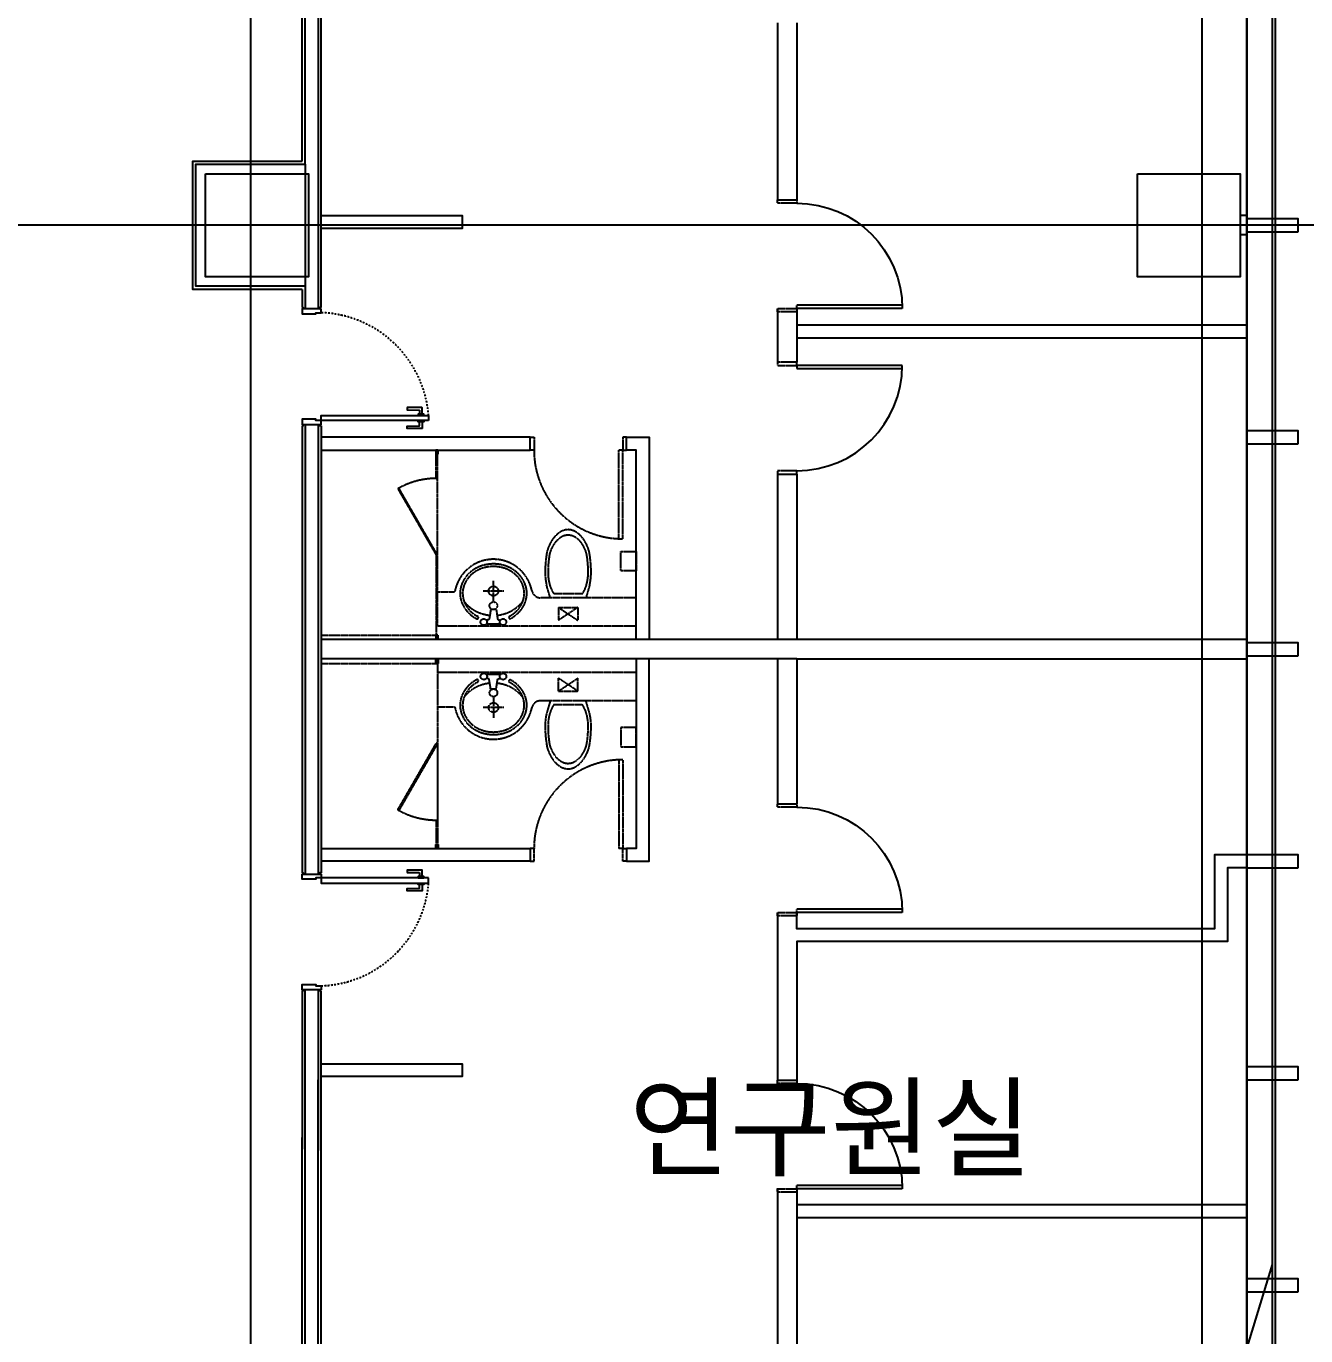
# Model space of a CAD drawing. Header units: metres. Extents: x 630750 to 860239, y 578133 to 726633.
# Drawn here: x 687059 to 697014, y 640767 to 650960 of the extents above; entities that cross this region are included whole.
import ezdxf
from ezdxf.enums import TextEntityAlignment as Align

# ---------------------------------------------------------------- set-up
doc = ezdxf.new("R2010")
doc.units = ezdxf.units.M
for name, pattern in [('11$0$HID1', [0.375, 0.25, -0.125]), ('DASHDOT', [25.4, 12.7, -6.35, 0, -6.35]), ('HID1', [0.375, 0.25, -0.125]), ('HIDDEN', [2, 1, -1]), ('업무시설_xr-base$0$CONTINOUS', [0])]:
    doc.linetypes.add(name, pattern=pattern)
for name, color, linetype in [('11$0$A-DOR', 4, 'Continuous'), ('11$0$A-WALL-CONC', 2, 'Continuous'), ('A-CON', 2, 'Continuous'), ('A-HAT-253', 253, 'Continuous'), ('A-MULL', 7, 'Continuous'), ('A-TXT', 3, 'Continuous'), ('A-WAL-DW', 7, 'Continuous'), ('A-WALL-CONC', 2, 'Continuous'), ('A-WIN-GLASS', 4, 'Continuous'), ('INT', 117, 'Continuous'), ('KUK-DOOR', 4, 'Continuous'), ('KUK-DOOR-FRAME', 4, 'Continuous'), ('KUK-WALL-DRYWALL', 4, 'Continuous'), ('KUK-WALL-FIN 1', 30, 'Continuous')]:
    doc.layers.add(name, color=color, linetype=linetype)
doc.layers.add('A-CEN-1', color=1, linetype='Continuous', plot=False)
doc.styles.add('TEXT(돋음)', font='')
doc.styles.get('TEXT(돋음)').set_extended_font_data('Dotum')

# ---------------------------------------------------------------- blocks, each defined once
blk = doc.blocks.new('MULLION_100X300')
blk.add_lwpolyline([(-100, -50), (-100, 50), (300, 50), (300, -50)], close=True)
blk = doc.blocks.new('11$0$dd')
at = {"layer": '11$0$A-DOR', "linetype": '11$0$HID1', "ltscale": 3}
for p, q in [((1530235, -198003), (1530085, -198003)), ((1530085, -198029), (1530125, -198029)), ((1530125, -198029), (1530196, -198029)), ((1530196, -198029), (1530235, -198029)), ((1530235, -198029), (1530235, -198003)), ((1530235, -198029), (1530235, -198055)), ((1530235, -198029), (1530235, -198055)), ((1530235, -198849), (1530085, -198849)), ((1530085, -198875), (1530144, -198875)), ((1530144, -198875), (1530196, -198875))]:
    blk.add_line(p, q, dxfattribs=at)
at = {"layer": '11$0$A-DOR', "ltscale": 3}
for p, q in [((1531055, -198029), (1530235, -198029)), ((1531055, -198029), (1530235, -198029)), ((1531055, -198055), (1530235, -198055)), ((1531055, -198055), (1530235, -198055))]:
    blk.add_line(p, q, dxfattribs=at)
at = {"layer": '11$0$A-DOR', "linetype": '11$0$HID1', "ltscale": 3}
for points in [[(1530235, -198003), (1530085, -198003), (1530085, -198029), (1530125, -198029), (1530125, -198029), (1530196, -198029), (1530196, -198029), (1530235, -198029)], [(1530235, -198849), (1530085, -198849), (1530085, -198875), (1530144, -198875), (1530144, -198875), (1530196, -198875), (1530196, -198875), (1530235, -198875)]]:
    blk.add_lwpolyline(points, close=True, dxfattribs=at)
at = {"layer": '11$0$A-DOR', "linetype": 'ByBlock', "ltscale": 3}
blk.add_arc((1530235, -198029), 820, 270, 360, dxfattribs=at)

msp = doc.modelspace()

# ---------------------------------------------------------------- linework, layer by layer
at = {"layer": 'A-CEN-1', "linetype": 'Continuous'}
for p, q in [((688804.4, 706258.8, 0), (688804.4, 632129.2, 0)), ((696204.4, 706258.8, 0), (696204.4, 636401.2, 0)), ((801753.1, 649410.2, 0), (657202.6, 649410.2, 0)), ((688297.7, 613453.4, 0), (696754.1, 641322, 0))]:
    msp.add_line(p, q, dxfattribs=at)
at = {"layer": 'A-CON', "elevation": 0}
for points in [[(688454.4, 649810.2), (689254.4, 649810.2), (689254.4, 649010.2), (688454.4, 649010.2)], [(695704.4, 649810.2), (696504.4, 649810.2), (696504.4, 649010.2), (695704.4, 649010.2)]]:
    msp.add_lwpolyline(points, close=True, dxfattribs=at)
at = {"layer": 'A-HAT-253'}
msp.add_line((696554.4, 659958.7, 0), (696554.4, 639717.5, 0), dxfattribs=at)
at = {"layer": 'A-WAL-DW'}
for p, q in [((692904.4, 650985.4), (692904.4, 649607.8)), ((693054.4, 650985.4), (693054.4, 649607.8)), ((692904.4, 648761.6), (692904.4, 648346.1)), ((693054.4, 648765.4), (693054.4, 648346.1)), ((693054.5, 648635.4), (696554.4, 648635.4)), ((693054.5, 648535.4), (696554.4, 648535.4)), ((692904.4, 648372.3), (692904.4, 648346.1)), ((690979.4, 647760), (689354.4, 647760)), ((691729.4, 647660), (691729.4, 647760)), ((691729.4, 647760), (691904.4, 647760)), ((691904.4, 647760), (691904.4, 646185)), ((689354.4, 647660), (690979.4, 647660)), ((691804.4, 647660), (691729.4, 647660)), ((691804.4, 646185), (691804.4, 647660)), ((692904.4, 647473.8), (692904.5, 646185.4)), ((693054.4, 647473.8), (693054.4, 646185.4)), ((693054.5, 646185.4), (689354.4, 646185.4)), ((696554.4, 646185.4), (693054.5, 646185.4)), ((693054.4, 646035.4), (689354.4, 646035.4)), ((691804.4, 646035.7), (691804.4, 644560.7)), ((691904.4, 644460.7), (691904.4, 646035.7)), ((692904.4, 646035.4), (692904.4, 644907.7)), ((693054.4, 646035.4), (693054.4, 644907.7)), ((689354.4, 644560.7), (690979.4, 644560.7)), ((691804.4, 644560.7), (691729.4, 644560.7)), ((691729.4, 644560.7), (691729.4, 644460.7)), ((690979.4, 644460.7), (689354.4, 644460.7)), ((691729.4, 644460.7), (691904.4, 644460.7)), ((692904.4, 644061.5), (692904.4, 642757.5)), ((692904.4, 641915.2), (692904.4, 640557.3)), ((693054.4, 641915.2), (693054.4, 640557.3)), ((696554.4, 641785), (693054.5, 641785)), ((696554.4, 641685), (693054.5, 641685))]:
    msp.add_line(p, q, dxfattribs=at)
at = {"layer": 'A-WAL-DW', "linetype": 'HIDDEN'}
for p, q in [((690979.4, 647660), (690979.4, 647760)), ((690979.4, 644560.7), (690979.4, 644460.7))]:
    msp.add_line(p, q, dxfattribs=at)
at = {"layer": 'A-WAL-DW'}
for points in [[(689354.4, 649485.8), (690449.4, 649485.8), (690449.4, 649385.8), (689354.4, 649385.8)], [(689354.4, 647660), (690979.4, 647660), (690979.4, 647760), (689354.4, 647760)], [(689354.4, 647660), (690979.5, 647660), (690979.5, 647760), (689354.4, 647760)], [(691804.4, 646185), (691804.4, 647660), (691729.4, 647660), (691729.4, 647760), (691904.4, 647760), (691904.4, 646185)], [(691804.5, 646185), (691804.5, 647660), (691729.5, 647660), (691729.5, 647760), (691904.5, 647760), (691904.5, 646185)], [(691804.4, 646035.7), (691804.4, 644560.7), (691729.4, 644560.7), (691729.4, 644460.7), (691904.4, 644460.7), (691904.4, 646035.7)], [(691804.5, 646035.7), (691804.5, 644560.7), (691729.5, 644560.7), (691729.5, 644460.7), (691904.5, 644460.7), (691904.5, 646035.7)], [(693054.4, 646035.4), (696554.4, 646035.4)], [(689354.4, 644560.7), (690979.4, 644560.7), (690979.4, 644460.7), (689354.4, 644460.7)], [(689354.4, 644560.7), (690979.5, 644560.7), (690979.5, 644460.7), (689354.4, 644460.7)], [(696554.4, 644510.4), (696304.4, 644510.4), (696304.4, 643935.2), (693054.4, 643935.2), (693054.4, 644065.3)], [(696554.4, 644410.4), (696404.4, 644410.4), (696404.4, 643835.2), (693054.4, 643835.2), (693054.4, 642757.5)], [(689354.4, 642884.9), (690449.4, 642884.9), (690449.4, 642784.9), (689354.4, 642784.9)]]:
    msp.add_lwpolyline(points, dxfattribs=at)
at = {"layer": 'A-WAL-DW', "elevation": 0}
for points in [[(696554.4, 649485.2), (696504.4, 649485.2)], [(696554.4, 649335.2), (696504.4, 649335.2)]]:
    msp.add_lwpolyline(points, dxfattribs=at)
at = {"layer": 'A-WALL-CONC', "extrusion": (0, 0, -1)}
msp.add_ellipse((708004.4, 656060.2, 0), major_axis=(0, -16100), ratio=0.6881803, start_param=7.0262988, end_param=8.1240945, dxfattribs=at)
at = {"layer": 'A-WIN-GLASS'}
for p, q in [((696754.4, 639943.2, 0), (696754.4, 660061.1, 0)), ((696778.4, 639935.8, 0), (696778.4, 660078.9, 0))]:
    msp.add_line(p, q, dxfattribs=at)
at = {"layer": 'A-WIN-GLASS', "color": 9}
msp.add_line((696554.4, 639769.8, 0), (696554.4, 659958.7, 0), dxfattribs=at)
at = {"layer": 'INT', "linetype": 'HID1', "ltscale": 3}
for p, q in [((690979.5, 647660), (690979.5, 647760)), ((690979.5, 647760), (691009.5, 647760)), ((691009.5, 647760), (691009.5, 647760)), ((691009.5, 647760), (691009.5, 647705)), ((691009.5, 647705), (691009.5, 647660)), ((691729.5, 647760), (691699.5, 647760)), ((691699.5, 647760), (691699.5, 647705)), ((691699.5, 647705), (691699.5, 647660)), ((691729.5, 647660), (691729.5, 647760)), ((690264.5, 647660), (690244.5, 647660)), ((690244.5, 647660), (690244.5, 647630)), ((690244.5, 647630), (690249.5, 647630)), ((690249.5, 647440), (690249.5, 647655)), ((690249.5, 647655), (690259.5, 647655)), ((690259.5, 647655), (690259.5, 647630)), ((690259.5, 647440), (690259.5, 647635)), ((690259.5, 647630), (690264.5, 647630)), ((690264.5, 647630), (690264.5, 647660)), ((691009.5, 647660), (690979.5, 647660)), ((691669.5, 646970.7), (691669.5, 647660)), ((691699.5, 647660), (691669.5, 647660)), ((691669.5, 646970.7), (691669.5, 647660)), ((691699.5, 647660), (691669.5, 647660)), ((691699.5, 646970), (691699.5, 647660)), ((691699.5, 647660), (691729.5, 647660)), ((691699.5, 646970), (691699.5, 647660)), ((690249.5, 647440), (690259.5, 647440)), ((690259.5, 646840.6), (690259.5, 647440)), ((690259.5, 646840.6), (690259.5, 647440)), ((690259.5, 646840.6), (690259.5, 647440)), ((689958.4, 647364.7), (689949.7, 647359.7)), ((689949.7, 647359.7), (690249.5, 646840.6)), ((690258.1, 646845.6), (689958.4, 647364.7)), ((691684.5, 646720), (691684.5, 646870)), ((691684.5, 646870), (691804.5, 646870)), ((691804.5, 646870), (691804.5, 646720)), ((690249.5, 646840.6), (690258.1, 646845.6)), ((690259.5, 646840.6), (690249.5, 646840.6)), ((690249.5, 646840.6), (690249.5, 646190)), ((690259.5, 646290), (690259.5, 646840.6)), ((691804.5, 646720), (691684.5, 646720)), ((690249.5, 646558), (690393.3, 646558)), ((690249.5, 646558), (690393.3, 646558)), ((690249.5, 646558), (690393.3, 646558)), ((690773.9, 646563.7), (690613.9, 646563.7)), ((690773.9, 646563.7), (690613.9, 646563.7)), ((690773.9, 646563.7), (690613.9, 646563.7)), ((690693.9, 646483.7), (690693.9, 646643.7)), ((690693.9, 646483.7), (690693.9, 646643.7)), ((690693.9, 646483.7), (690693.9, 646643.7)), ((691136.3, 646510.6), (691107.6, 646608)), ((691136.3, 646510.6), (691107.6, 646608)), ((691136.3, 646510.6), (691107.6, 646608)), ((691441.9, 646608), (691413.2, 646510.6)), ((691804.5, 646510.6), (691061.2, 646510.6)), ((691386.5, 646542.3), (691163, 646542.3)), ((690672.5, 646419.8), (690660.5, 646341)), ((690672.5, 646419.8), (690660.5, 646341)), ((690672.5, 646419.8), (690660.5, 646341)), ((690715.1, 646419.8), (690672.5, 646419.8)), ((690715.1, 646419.8), (690672.5, 646419.8)), ((690715.1, 646419.8), (690672.5, 646419.8)), ((690715.1, 646419.8), (690727.1, 646341)), ((690715.1, 646419.8), (690727.1, 646341)), ((690715.1, 646419.8), (690727.1, 646341)), ((691349.7, 646435.6), (691199.7, 646335.6)), ((691199.7, 646435.6), (691349.7, 646335.6)), ((691199.7, 646435.6), (691349.7, 646435.6)), ((691199.7, 646435.6), (691199.7, 646335.6)), ((691349.7, 646435.6), (691199.7, 646335.6)), ((691199.7, 646435.6), (691349.7, 646335.6)), ((691199.7, 646435.6), (691349.7, 646435.6)), ((691199.7, 646435.6), (691199.7, 646335.6)), ((691349.7, 646435.6), (691199.7, 646335.6)), ((691199.7, 646435.6), (691349.7, 646335.6)), ((691199.7, 646435.6), (691349.7, 646435.6)), ((691199.7, 646435.6), (691199.7, 646335.6)), ((691349.7, 646435.6), (691349.7, 646335.6)), ((691349.7, 646435.6), (691349.7, 646335.6)), ((691349.7, 646435.6), (691349.7, 646335.6)), ((691804.5, 646290), (690249.5, 646290)), ((691804.5, 646290), (690249.5, 646290)), ((691804.5, 646290), (690249.5, 646290)), ((690749.1, 646306.7), (690638.5, 646306.7)), ((690749.1, 646306.7), (690638.5, 646306.7)), ((690749.1, 646306.7), (690638.5, 646306.7)), ((690660.5, 646341), (690639.2, 646336.6)), ((690660.5, 646341), (690639.2, 646336.6)), ((690660.5, 646341), (690639.2, 646336.6)), ((690727.1, 646341), (690748.4, 646336.6)), ((690727.1, 646341), (690748.4, 646336.6)), ((690727.1, 646341), (690748.4, 646336.6)), ((689354.5, 646220), (690259.5, 646220)), ((689354.5, 646220), (690259.5, 646220)), ((689354.5, 646220), (690259.5, 646220)), ((690249.5, 646220), (690244.5, 646220)), ((690244.5, 646220), (690244.5, 646190)), ((690249.5, 646195), (690249.5, 646220)), ((690264.5, 646220), (690259.5, 646220)), ((690259.5, 646220), (690259.5, 646190)), ((690264.5, 646190), (690264.5, 646220)), ((689354.5, 646000.6), (690259.5, 646000.6)), ((689354.5, 646000.6), (690259.5, 646000.6)), ((689354.5, 646000.6), (690259.5, 646000.6)), ((690244.5, 646000.6), (690244.5, 646030.6)), ((690249.5, 646000.6), (690244.5, 646000.6)), ((690249.5, 646025.6), (690249.5, 646000.6)), ((690259.5, 646000.6), (690259.5, 646030.6)), ((690264.5, 646000.6), (690259.5, 646000.6)), ((690259.5, 646000.6), (690259.5, 644780.6)), ((690264.5, 646030.6), (690264.5, 646000.6)), ((691804.5, 645930.6), (690259.5, 645930.6)), ((691804.5, 645930.6), (690259.5, 645930.6)), ((691804.5, 645930.6), (690259.5, 645930.6)), ((690749.1, 645913.9), (690638.5, 645913.9)), ((690749.1, 645913.9), (690638.5, 645913.9)), ((690749.1, 645913.9), (690638.5, 645913.9)), ((690660.5, 645879.6), (690639.2, 645884.1)), ((690660.5, 645879.6), (690639.2, 645884.1)), ((690660.5, 645879.6), (690639.2, 645884.1)), ((690672.5, 645800.8), (690660.5, 645879.6)), ((690672.5, 645800.8), (690660.5, 645879.6)), ((690672.5, 645800.8), (690660.5, 645879.6)), ((690715.1, 645800.8), (690727.1, 645879.6)), ((690715.1, 645800.8), (690727.1, 645879.6)), ((690715.1, 645800.8), (690727.1, 645879.6)), ((690727.1, 645879.6), (690748.4, 645884.1)), ((690727.1, 645879.6), (690748.4, 645884.1)), ((690727.1, 645879.6), (690748.4, 645884.1)), ((691349.7, 645785), (691199.7, 645885)), ((691199.7, 645785), (691349.7, 645885)), ((691199.7, 645785), (691199.7, 645885)), ((691349.7, 645785), (691199.7, 645885)), ((691199.7, 645785), (691349.7, 645885)), ((691199.7, 645785), (691199.7, 645885)), ((691349.7, 645785), (691199.7, 645885)), ((691199.7, 645785), (691349.7, 645885)), ((691199.7, 645785), (691199.7, 645885)), ((691349.7, 645785), (691349.7, 645885)), ((691349.7, 645785), (691349.7, 645885)), ((691349.7, 645785), (691349.7, 645885)), ((690715.1, 645800.8), (690672.5, 645800.8)), ((690715.1, 645800.8), (690672.5, 645800.8)), ((690715.1, 645800.8), (690672.5, 645800.8)), ((690693.9, 645737), (690693.9, 645577)), ((690693.9, 645737), (690693.9, 645577)), ((690693.9, 645737), (690693.9, 645577)), ((691199.7, 645785), (691349.7, 645785)), ((691199.7, 645785), (691349.7, 645785)), ((691199.7, 645785), (691349.7, 645785)), ((690259.5, 645662.6), (690393.3, 645662.6)), ((690259.5, 645662.6), (690393.3, 645662.6)), ((690259.5, 645662.6), (690393.3, 645662.6)), ((690773.9, 645657), (690613.9, 645657)), ((690773.9, 645657), (690613.9, 645657)), ((690773.9, 645657), (690613.9, 645657)), ((691804.5, 645710), (691061.2, 645710)), ((691136.3, 645710), (691107.6, 645612.7)), ((691136.3, 645710), (691107.6, 645612.7)), ((691136.3, 645710), (691107.6, 645612.7)), ((691386.5, 645678.3), (691163, 645678.3)), ((691441.9, 645612.7), (691413.2, 645710)), ((691804.5, 645500.6), (691684.5, 645500.6)), ((691684.5, 645500.6), (691684.5, 645350.6)), ((691804.5, 645350.6), (691804.5, 645500.6)), ((689949.7, 644860.9), (690249.5, 645380.1)), ((690258.1, 645375.1), (689958.4, 644855.9)), ((690249.5, 645380.1), (690258.1, 645375.1)), ((690259.5, 645380.1), (690249.5, 645380.1)), ((690259.5, 645380.1), (690259.5, 644780.6)), ((690259.5, 645380.1), (690259.5, 644780.6)), ((691684.5, 645350.6), (691804.5, 645350.6)), ((691669.5, 645250), (691669.5, 644560.6)), ((691669.5, 645250), (691669.5, 644560.6)), ((691699.5, 645250.6), (691699.5, 644560.6)), ((691699.5, 645250.6), (691699.5, 644560.6)), ((689958.4, 644855.9), (689949.7, 644860.9)), ((690249.5, 644780.6), (690259.5, 644780.6)), ((690249.5, 644780.6), (690249.5, 644565.6)), ((690259.5, 644780.6), (690259.5, 644585.6)), ((690244.5, 644560.6), (690244.5, 644590.6)), ((690244.5, 644590.6), (690249.5, 644590.6)), ((690264.5, 644560.6), (690244.5, 644560.6)), ((690249.5, 644565.6), (690259.5, 644565.6)), ((690259.5, 644565.6), (690259.5, 644590.6)), ((690259.5, 644590.6), (690264.5, 644590.6)), ((690264.5, 644590.6), (690264.5, 644560.6)), ((690979.5, 644560.6), (690979.5, 644460.6)), ((691009.5, 644560.6), (690979.5, 644560.6)), ((691009.5, 644515.6), (691009.5, 644560.6)), ((691009.5, 644460.6), (691009.5, 644515.6)), ((691699.5, 644560.6), (691669.5, 644560.6)), ((691699.5, 644560.6), (691669.5, 644560.6)), ((691699.5, 644515.6), (691699.5, 644560.6)), ((691699.5, 644560.6), (691729.5, 644560.6)), ((691699.5, 644460.6), (691699.5, 644515.6)), ((691729.5, 644560.6), (691729.5, 644460.6)), ((690979.5, 644460.6), (691009.5, 644460.6)), ((691009.5, 644460.6), (691009.5, 644460.6)), ((691729.5, 644460.6), (691699.5, 644460.6))]:
    msp.add_line(p, q, dxfattribs=at)
for points in [[(690979.5, 647660), (690979.5, 647760), (691009.5, 647760), (691009.5, 647760), (691009.5, 647760), (691009.5, 647705), (691009.5, 647705), (691009.5, 647660)], [(690979.5, 647660), (690979.5, 647760), (691009.5, 647760), (691009.5, 647760), (691009.5, 647760), (691009.5, 647705), (691009.5, 647705), (691009.5, 647660)], [(691729.5, 647660), (691729.5, 647760), (691699.5, 647760), (691699.5, 647760), (691699.5, 647760), (691699.5, 647705), (691699.5, 647705), (691699.5, 647660)], [(691729.5, 647660), (691729.5, 647760), (691699.5, 647760), (691699.5, 647760), (691699.5, 647760), (691699.5, 647705), (691699.5, 647705), (691699.5, 647660)], [(690249.5, 646840.6), (690258.1, 646845.6), (689958.4, 647364.7), (689949.7, 647359.7)], [(690249.5, 646840.6), (690258.1, 646845.6), (689958.4, 647364.7), (689949.7, 647359.7)], [(691804.5, 646870), (691804.5, 646720), (691684.5, 646720), (691684.5, 646870)], [(691804.5, 646870), (691804.5, 646720), (691684.5, 646720), (691684.5, 646870)], [(691804.5, 645350.6), (691804.5, 645500.6), (691684.5, 645500.6), (691684.5, 645350.6)], [(691804.5, 645350.6), (691804.5, 645500.6), (691684.5, 645500.6), (691684.5, 645350.6)], [(690249.5, 645380.1), (690258.1, 645375.1), (689958.4, 644855.9), (689949.7, 644860.9)], [(690249.5, 645380.1), (690258.1, 645375.1), (689958.4, 644855.9), (689949.7, 644860.9)], [(690979.5, 644560.6), (690979.5, 644460.6), (691009.5, 644460.6), (691009.5, 644460.6), (691009.5, 644460.6), (691009.5, 644515.6), (691009.5, 644515.6), (691009.5, 644560.6)], [(690979.5, 644560.6), (690979.5, 644460.6), (691009.5, 644460.6), (691009.5, 644460.6), (691009.5, 644460.6), (691009.5, 644515.6), (691009.5, 644515.6), (691009.5, 644560.6)], [(691729.5, 644560.6), (691729.5, 644460.6), (691699.5, 644460.6), (691699.5, 644460.6), (691699.5, 644460.6), (691699.5, 644515.6), (691699.5, 644515.6), (691699.5, 644560.6)], [(691729.5, 644560.6), (691729.5, 644460.6), (691699.5, 644460.6), (691699.5, 644460.6), (691699.5, 644460.6), (691699.5, 644515.6), (691699.5, 644515.6), (691699.5, 644560.6)]]:
    msp.add_lwpolyline(points, close=True, dxfattribs=at)
for points in [[(690249.5, 647440), (690249.5, 647655), (690259.5, 647655), (690259.5, 647630), (690264.5, 647630), (690264.5, 647660), (690244.5, 647660), (690244.5, 647630), (690249.5, 647630)], [(690249.5, 647440), (690249.5, 647655), (690259.5, 647655), (690259.5, 647630), (690264.5, 647630), (690264.5, 647660), (690244.5, 647660), (690244.5, 647630), (690249.5, 647630)], [(690249.5, 647440), (690259.5, 647440), (690259.5, 647635)], [(690249.5, 647440), (690259.5, 647440), (690259.5, 647635)], [(690259.5, 646290), (690259.5, 646840.6), (690249.5, 646840.6), (690249.5, 646190)], [(690259.5, 646290), (690259.5, 646840.6), (690249.5, 646840.6), (690249.5, 646190)], [(691441.9, 646608), (691413.2, 646510.6)], [(691441.9, 646608), (691413.2, 646510.6)], [(691386.5, 646542.3), (691163, 646542.3)], [(691386.5, 646542.3), (691163, 646542.3)], [(690259.5, 646195), (690249.5, 646195), (690249.5, 646220), (690244.5, 646220), (690244.5, 646190), (690264.5, 646190), (690264.5, 646220), (690259.5, 646220), (690259.5, 646190)], [(690259.5, 646195), (690249.5, 646195), (690249.5, 646220), (690244.5, 646220), (690244.5, 646190), (690264.5, 646190), (690264.5, 646220), (690259.5, 646220), (690259.5, 646190)], [(690259.5, 646025.6), (690249.5, 646025.6), (690249.5, 646000.6), (690244.5, 646000.6), (690244.5, 646030.6), (690264.5, 646030.6), (690264.5, 646000.6), (690259.5, 646000.6), (690259.5, 646030.6)], [(690259.5, 646025.6), (690249.5, 646025.6), (690249.5, 646000.6), (690244.5, 646000.6), (690244.5, 646030.6), (690264.5, 646030.6), (690264.5, 646000.6), (690259.5, 646000.6), (690259.5, 646030.6)], [(691386.5, 645678.3), (691163, 645678.3)], [(691386.5, 645678.3), (691163, 645678.3)], [(691441.9, 645612.7), (691413.2, 645710)], [(691441.9, 645612.7), (691413.2, 645710)], [(690249.5, 644780.6), (690249.5, 644565.6), (690259.5, 644565.6), (690259.5, 644590.6), (690264.5, 644590.6), (690264.5, 644560.6), (690244.5, 644560.6), (690244.5, 644590.6), (690249.5, 644590.6)], [(690249.5, 644780.6), (690249.5, 644565.6), (690259.5, 644565.6), (690259.5, 644590.6), (690264.5, 644590.6), (690264.5, 644560.6), (690244.5, 644560.6), (690244.5, 644590.6), (690249.5, 644590.6)], [(690249.5, 644780.6), (690259.5, 644780.6), (690259.5, 644585.6)], [(690249.5, 644780.6), (690259.5, 644780.6), (690259.5, 644585.6)]]:
    msp.add_lwpolyline(points, dxfattribs=at)
for points in [[(690934.2, 646631.7, -0.2232218), (690934.2, 646459.4)], [(690934.2, 646631.7, -0.2232218), (690934.2, 646459.4)], [(691804.5, 646510.6), (691061.2, 646510.6, -0.356394), (690992.6, 646566.6)], [(691804.5, 646510.6), (691061.2, 646510.6, -0.356394), (690992.6, 646566.6)], [(690934.2, 645589, 0.2232218), (690934.2, 645761.2)], [(690934.2, 645589, 0.2232218), (690934.2, 645761.2)], [(691804.5, 645710), (691061.2, 645710, 0.356394), (690992.6, 645654)], [(691804.5, 645710), (691061.2, 645710, 0.356394), (690992.6, 645654)]]:
    msp.add_lwpolyline(points, format="xyb", dxfattribs=at)
for centre, radius in [((690693.9, 646563.7), 37.5), ((690693.9, 646563.7), 37.5), ((690693.9, 646563.7), 37.5), ((690693.9, 646449.2), 30.2), ((690693.9, 646449.2), 30.2), ((690693.9, 646449.2), 30.2), ((690618.8, 646322.2), 25), ((690618.8, 646322.2), 25), ((690618.8, 646322.2), 25), ((690768.8, 646322.2), 25), ((690768.8, 646322.2), 25), ((690768.8, 646322.2), 25), ((690618.8, 645898.5), 25), ((690618.8, 645898.5), 25), ((690618.8, 645898.5), 25), ((690768.8, 645898.5), 25), ((690768.8, 645898.5), 25), ((690768.8, 645898.5), 25), ((690693.9, 645771.4), 30.2), ((690693.9, 645771.4), 30.2), ((690693.9, 645771.4), 30.2), ((690693.9, 645657), 37.5), ((690693.9, 645657), 37.5), ((690693.9, 645657), 37.5)]:
    msp.add_circle(centre, radius, dxfattribs=at)
for centre, radius, start, end in [((691699.5, 647660), 690, 180.00004, 270), ((691699.5, 647660), 690, 180.00004, 270), ((690249.5, 646840.6), 599.4, 89.99997, 119.99997), ((690249.5, 646840.6), 599.4, 89.99997, 119.99997), ((690249.5, 646840.6), 599.4, 89.99997, 119.99997), ((691408.3, 646792), 307.9, 147.27751, 165.09621), ((691408.3, 646792), 307.9, 147.27751, 165.09621), ((691408.3, 646792), 307.9, 147.27751, 165.09621), ((691328.2, 646843.4), 212.8, 122.80774, 147.27751), ((691328.2, 646843.4), 212.8, 122.80774, 147.27751), ((691328.2, 646843.4), 212.8, 122.80774, 147.27751), ((691315.9, 646828.7), 181.4, 122.17075, 146.63489), ((691315.9, 646828.7), 181.4, 122.17075, 146.63489), ((691315.9, 646828.7), 181.4, 122.17075, 146.63489), ((691277.9, 646921.6), 119.8, 91.50008, 122.80774), ((691277.9, 646921.6), 119.8, 91.50008, 122.80774), ((691277.9, 646921.6), 119.8, 91.50008, 122.80774), ((691275.8, 646892.4), 106, 90.58938, 122.17075), ((691275.8, 646892.4), 106, 90.58938, 122.17075), ((691275.8, 646892.4), 106, 90.58938, 122.17075), ((691271.6, 646921.6), 119.8, 57.19221, 88.49987), ((691271.6, 646921.6), 119.8, 57.19221, 88.49987), ((691271.6, 646921.6), 119.8, 57.19221, 88.49987), ((691273.7, 646892.4), 106, 57.8292, 89.41057), ((691273.7, 646892.4), 106, 57.8292, 89.41057), ((691273.7, 646892.4), 106, 57.8292, 89.41057), ((691233.6, 646828.7), 181.4, 33.36506, 57.8292), ((691233.6, 646828.7), 181.4, 33.36506, 57.8292), ((691233.6, 646828.7), 181.4, 33.36506, 57.8292), ((691221.2, 646843.4), 212.8, 32.72244, 57.19221), ((691221.2, 646843.4), 212.8, 32.72244, 57.19221), ((691221.2, 646843.4), 212.8, 32.72244, 57.19221), ((691141.2, 646792), 307.9, 14.90373, 32.72244), ((691141.2, 646792), 307.9, 14.90373, 32.72244), ((691141.2, 646792), 307.9, 14.90373, 32.72244), ((692000, 646708.4), 904, 169.62821, 180.01131), ((692000, 646708.4), 904, 169.62821, 180.01131), ((692000, 646708.4), 904, 169.62821, 180.01131), ((691379.6, 646786.7), 257.6, 146.63489, 164.74303), ((691379.6, 646786.7), 257.6, 146.63489, 164.74303), ((691379.6, 646786.7), 257.6, 146.63489, 164.74303), ((691169.9, 646786.7), 257.6, 15.25692, 33.36506), ((691169.9, 646786.7), 257.6, 15.25692, 33.36506), ((691169.9, 646786.7), 257.6, 15.25692, 33.36506), ((690549.5, 646708.4), 904, 359.98864, 10.37174), ((690549.5, 646708.4), 904, 359.98864, 10.37174), ((690549.5, 646708.4), 904, 359.98864, 10.37174), ((690693.8, 646505.6), 305, 11.53693, 170.02778), ((690693.8, 646505.6), 305, 11.53693, 170.02778), ((690693.8, 646505.6), 305, 11.53693, 170.02778), ((690682.2, 646512.3), 260, 110.0602, 131.39861), ((690682.2, 646512.3), 260, 110.0602, 131.39861), ((690682.2, 646512.3), 260, 110.0602, 131.39861), ((690693.8, 646480.6), 293.8, 69.93976, 110.0602), ((690693.8, 646480.6), 293.8, 69.93976, 110.0602), ((690693.8, 646480.6), 293.8, 69.93976, 110.0602), ((690693.8, 646480.6), 273.8, 69.93976, 110.0602), ((690693.8, 646480.6), 273.8, 69.93976, 110.0602), ((690693.8, 646480.6), 273.8, 69.93976, 110.0602), ((690705.4, 646512.3), 260, 48.60134, 69.93976), ((690705.4, 646512.3), 260, 48.60134, 69.93976), ((690705.4, 646512.3), 260, 48.60134, 69.93976), ((691949.5, 646709.5), 831.2, 169.94866, 180.0126), ((691949.5, 646709.5), 831.2, 169.94866, 180.0126), ((691949.5, 646709.5), 831.2, 169.94866, 180.0126), ((690600, 646709.5), 831.2, 359.98735, 10.05129), ((690600, 646709.5), 831.2, 359.98735, 10.05129), ((690600, 646709.5), 831.2, 359.98735, 10.05129), ((690664.4, 646532.6), 233, 131.39861, 154.83323), ((690664.4, 646532.6), 233, 131.39861, 154.83323), ((690664.4, 646532.6), 233, 131.39861, 154.83323), ((690664.4, 646532.6), 213, 131.39861, 154.83323), ((690664.4, 646532.6), 213, 131.39861, 154.83323), ((690664.4, 646532.6), 213, 131.39861, 154.83323), ((690682.2, 646512.3), 240, 110.0602, 131.39861), ((690682.2, 646512.3), 240, 110.0602, 131.39861), ((690682.2, 646512.3), 240, 110.0602, 131.39861), ((690705.4, 646512.3), 240, 48.60134, 69.93976), ((690705.4, 646512.3), 240, 48.60134, 69.93976), ((690705.4, 646512.3), 240, 48.60134, 69.93976), ((690723.3, 646532.6), 213, 25.16671, 48.60134), ((690723.3, 646532.6), 213, 25.16671, 48.60134), ((690723.3, 646532.6), 213, 25.16671, 48.60134), ((690723.3, 646532.6), 233, 25.16671, 48.60134), ((690723.3, 646532.6), 233, 25.16671, 48.60134), ((690723.3, 646532.6), 233, 25.16671, 48.60134), ((691535.1, 646708.3), 439.1, 179.99997, 193.20473), ((691535.1, 646708.3), 439.1, 179.99997, 193.20473), ((691535.1, 646708.3), 439.1, 179.99997, 193.20473), ((691480.3, 646709.3), 362, 179.99997, 195.25692), ((691480.3, 646709.3), 362, 179.99997, 195.25692), ((691480.3, 646709.3), 362, 179.99997, 195.25692), ((691069.2, 646709.3), 362, 344.74303, 359.99997), ((691069.2, 646709.3), 362, 344.74303, 359.99997), ((691069.2, 646709.3), 362, 344.74303, 359.99997), ((691014.4, 646708.3), 439.1, 346.79522, 359.99997), ((691014.4, 646708.3), 439.1, 346.79522, 359.99997), ((691014.4, 646708.3), 439.1, 346.79522, 359.99997), ((690636.7, 646545.6), 202.5, 154.83323, 205.16671), ((690636.7, 646545.6), 202.5, 154.83323, 205.16671), ((690636.7, 646545.6), 202.5, 154.83323, 205.16671), ((690636.7, 646545.6), 182.5, 154.83323, 205.16671), ((690636.7, 646545.6), 182.5, 154.83323, 205.16671), ((690636.7, 646545.6), 182.5, 154.83323, 205.16671), ((690750.9, 646545.6), 182.5, 334.83323, 25.16671), ((690750.9, 646545.6), 182.5, 334.83323, 25.16671), ((690750.9, 646545.6), 182.5, 334.83323, 25.16671), ((690750.9, 646545.6), 202.5, 334.83323, 25.16672), ((691061.2, 646580.6), 70, 191.53693, 269.99997), ((691379.6, 646681.8), 257.6, 195.25692, 212.78209), ((691379.6, 646681.8), 257.6, 195.25692, 212.78209), ((691379.6, 646681.8), 257.6, 195.25692, 212.78209), ((691169.9, 646681.8), 257.6, 327.21786, 344.74303), ((691169.9, 646681.8), 257.6, 327.21786, 344.74303), ((691169.9, 646681.8), 257.6, 327.21786, 344.74303), ((690664.4, 646558.5), 233, 205.16671, 228.60134), ((690664.4, 646558.5), 233, 205.16671, 228.60134), ((690664.4, 646558.5), 233, 205.16671, 228.60134), ((690693.3, 646668.5), 294.7, 219.53962, 264.62274), ((690693.3, 646668.5), 294.7, 219.53962, 264.62274), ((690693.3, 646668.5), 294.7, 219.53962, 264.62274), ((690664.4, 646558.5), 213, 205.16671, 228.60134), ((690664.4, 646558.5), 213, 205.16671, 228.60134), ((690664.4, 646558.5), 213, 205.16671, 228.60134), ((690693.3, 646668.5), 294.7, 275.56077, 320.9976), ((690693.3, 646668.5), 294.7, 275.56077, 320.9976), ((690693.3, 646668.5), 294.7, 275.56077, 320.9976), ((690723.3, 646558.5), 213, 311.39861, 334.83323), ((690723.3, 646558.5), 213, 311.39861, 334.83323), ((690723.3, 646558.5), 213, 311.39861, 334.83323), ((690723.3, 646558.5), 233, 311.39861, 334.83323), ((690723.3, 646558.5), 233, 311.39861, 334.83323), ((690723.3, 646558.5), 233, 311.39861, 334.83323), ((690682.2, 646578.8), 260, 228.60134, 242.92138), ((690682.2, 646578.8), 260, 228.60134, 242.92138), ((690682.2, 646578.8), 260, 228.60134, 242.92138), ((690682.2, 646578.8), 240, 228.60134, 241.80409), ((690682.2, 646578.8), 240, 228.60134, 241.80409), ((690682.2, 646578.8), 240, 228.60134, 241.80409), ((690567.5, 646357), 10.4, 249.19645, 82.93008), ((690567.5, 646357), 10.4, 249.19645, 82.93008), ((690567.5, 646357), 10.4, 249.19645, 82.93008), ((690823.7, 646358.4), 10.1, 110.13259, 311.3033), ((690823.7, 646358.4), 10.1, 110.13259, 311.3033), ((690823.7, 646358.4), 10.1, 110.13259, 311.3033), ((690705.4, 646578.8), 240, 298.19586, 311.39861), ((690705.4, 646578.8), 240, 298.19586, 311.39861), ((690705.4, 646578.8), 240, 298.19586, 311.39861), ((690705.4, 646578.8), 260, 298.72317, 311.39861), ((690705.4, 646578.8), 260, 298.72317, 311.39861), ((690705.4, 646578.8), 260, 298.72317, 311.39861), ((690664.4, 645662.1), 233, 131.39866, 154.83329), ((690664.4, 645662.1), 233, 131.39866, 154.83329), ((690664.4, 645662.1), 233, 131.39866, 154.83329), ((690693.3, 645552.2), 294.7, 95.37726, 140.46038), ((690693.3, 645552.2), 294.7, 95.37726, 140.46038), ((690693.3, 645552.2), 294.7, 95.37726, 140.46038), ((690682.2, 645641.8), 260, 117.07862, 131.39866), ((690682.2, 645641.8), 260, 117.07862, 131.39866), ((690682.2, 645641.8), 260, 117.07862, 131.39866), ((690682.2, 645641.8), 240, 118.19591, 131.39866), ((690682.2, 645641.8), 240, 118.19591, 131.39866), ((690682.2, 645641.8), 240, 118.19591, 131.39866), ((690567.5, 645863.7), 10.4, 277.06992, 110.80355), ((690567.5, 645863.7), 10.4, 277.06992, 110.80355), ((690567.5, 645863.7), 10.4, 277.06992, 110.80355), ((690693.3, 645552.2), 294.7, 39.0024, 84.43923), ((690693.3, 645552.2), 294.7, 39.0024, 84.43923), ((690693.3, 645552.2), 294.7, 39.0024, 84.43923), ((690823.7, 645862.3), 10.1, 48.6967, 249.86741), ((690823.7, 645862.3), 10.1, 48.6967, 249.86741), ((690823.7, 645862.3), 10.1, 48.6967, 249.86741), ((690705.4, 645641.8), 240, 48.60139, 61.80414), ((690705.4, 645641.8), 240, 48.60139, 61.80414), ((690705.4, 645641.8), 240, 48.60139, 61.80414), ((690705.4, 645641.8), 260, 48.60139, 61.27683), ((690705.4, 645641.8), 260, 48.60139, 61.27683), ((690705.4, 645641.8), 260, 48.60139, 61.27683), ((690723.3, 645662.1), 233, 25.16677, 48.60139), ((690723.3, 645662.1), 233, 25.16677, 48.60139), ((690723.3, 645662.1), 233, 25.16677, 48.60139), ((690636.7, 645675.1), 202.5, 154.83329, 205.16677), ((690636.7, 645675.1), 202.5, 154.83329, 205.16677), ((690636.7, 645675.1), 202.5, 154.83329, 205.16677), ((690636.7, 645675.1), 182.5, 154.83329, 205.16677), ((690636.7, 645675.1), 182.5, 154.83329, 205.16677), ((690636.7, 645675.1), 182.5, 154.83329, 205.16677), ((690664.4, 645662.1), 213, 131.39866, 154.83329), ((690664.4, 645662.1), 213, 131.39866, 154.83329), ((690664.4, 645662.1), 213, 131.39866, 154.83329), ((690723.3, 645662.1), 213, 25.16677, 48.60139), ((690723.3, 645662.1), 213, 25.16677, 48.60139), ((690723.3, 645662.1), 213, 25.16677, 48.60139), ((690750.9, 645675.1), 182.5, 334.83329, 25.16677), ((690750.9, 645675.1), 182.5, 334.83329, 25.16677), ((690750.9, 645675.1), 182.5, 334.83329, 25.16677), ((690750.9, 645675.1), 202.5, 334.83328, 25.16677), ((690693.8, 645715), 305, 189.97222, 348.46307), ((690693.8, 645715), 305, 189.97222, 348.46307), ((690693.8, 645715), 305, 189.97222, 348.46307), ((691061.2, 645640), 70, 90.00003, 168.46307), ((691379.6, 645538.8), 257.6, 147.21791, 164.74308), ((691379.6, 645538.8), 257.6, 147.21791, 164.74308), ((691379.6, 645538.8), 257.6, 147.21791, 164.74308), ((691169.9, 645538.8), 257.6, 15.25697, 32.78214), ((691169.9, 645538.8), 257.6, 15.25697, 32.78214), ((691169.9, 645538.8), 257.6, 15.25697, 32.78214), ((690664.4, 645688.1), 233, 205.16677, 228.60139), ((690664.4, 645688.1), 233, 205.16677, 228.60139), ((690664.4, 645688.1), 233, 205.16677, 228.60139), ((690664.4, 645688.1), 213, 205.16677, 228.60139), ((690664.4, 645688.1), 213, 205.16677, 228.60139), ((690664.4, 645688.1), 213, 205.16677, 228.60139), ((690723.3, 645688.1), 213, 311.39866, 334.83329), ((690723.3, 645688.1), 213, 311.39866, 334.83329), ((690723.3, 645688.1), 213, 311.39866, 334.83329), ((690723.3, 645688.1), 233, 311.39866, 334.83329), ((690723.3, 645688.1), 233, 311.39866, 334.83329), ((690723.3, 645688.1), 233, 311.39866, 334.83329), ((691535.1, 645512.4), 439.1, 166.79527, 180.00003), ((691535.1, 645512.4), 439.1, 166.79527, 180.00003), ((691535.1, 645512.4), 439.1, 166.79527, 180.00003), ((691480.3, 645511.4), 362, 164.74308, 180.00003), ((691480.3, 645511.4), 362, 164.74308, 180.00003), ((691480.3, 645511.4), 362, 164.74308, 180.00003), ((691069.2, 645511.4), 362, 0.00003, 15.25697), ((691069.2, 645511.4), 362, 0.00003, 15.25697), ((691069.2, 645511.4), 362, 0.00003, 15.25697), ((691014.4, 645512.4), 439.1, 0.00003, 13.20478), ((691014.4, 645512.4), 439.1, 0.00003, 13.20478), ((691014.4, 645512.4), 439.1, 0.00003, 13.20478), ((690682.2, 645708.3), 260, 228.60139, 249.9398), ((690682.2, 645708.3), 260, 228.60139, 249.9398), ((690682.2, 645708.3), 260, 228.60139, 249.9398), ((690682.2, 645708.3), 240, 228.60139, 249.9398), ((690682.2, 645708.3), 240, 228.60139, 249.9398), ((690682.2, 645708.3), 240, 228.60139, 249.9398), ((690693.8, 645740.1), 293.8, 249.9398, 290.06024), ((690693.8, 645740.1), 293.8, 249.9398, 290.06024), ((690693.8, 645740.1), 293.8, 249.9398, 290.06024), ((690693.8, 645740.1), 273.8, 249.9398, 290.06024), ((690693.8, 645740.1), 273.8, 249.9398, 290.06024), ((690693.8, 645740.1), 273.8, 249.9398, 290.06024), ((690705.4, 645708.3), 240, 290.06024, 311.39866), ((690705.4, 645708.3), 240, 290.06024, 311.39866), ((690705.4, 645708.3), 240, 290.06024, 311.39866), ((690705.4, 645708.3), 260, 290.06024, 311.39866), ((690705.4, 645708.3), 260, 290.06024, 311.39866), ((690705.4, 645708.3), 260, 290.06024, 311.39866), ((692000, 645512.2), 904, 179.98869, 190.37179), ((692000, 645512.2), 904, 179.98869, 190.37179), ((692000, 645512.2), 904, 179.98869, 190.37179), ((691949.5, 645511.2), 831.2, 179.9874, 190.05134), ((691949.5, 645511.2), 831.2, 179.9874, 190.05134), ((691949.5, 645511.2), 831.2, 179.9874, 190.05134), ((690600, 645511.2), 831.2, 349.94871, 0.01265), ((690600, 645511.2), 831.2, 349.94871, 0.01265), ((690600, 645511.2), 831.2, 349.94871, 0.01265), ((690549.5, 645512.2), 904, 349.62826, 0.01136), ((690549.5, 645512.2), 904, 349.62826, 0.01136), ((690549.5, 645512.2), 904, 349.62826, 0.01136), ((691408.3, 645428.7), 307.9, 194.90379, 212.72249), ((691408.3, 645428.7), 307.9, 194.90379, 212.72249), ((691408.3, 645428.7), 307.9, 194.90379, 212.72249), ((691379.6, 645433.9), 257.6, 195.25697, 213.36511), ((691379.6, 645433.9), 257.6, 195.25697, 213.36511), ((691379.6, 645433.9), 257.6, 195.25697, 213.36511), ((691169.9, 645433.9), 257.6, 326.63494, 344.74308), ((691169.9, 645433.9), 257.6, 326.63494, 344.74308), ((691169.9, 645433.9), 257.6, 326.63494, 344.74308), ((691141.2, 645428.7), 307.9, 327.27756, 345.09627), ((691141.2, 645428.7), 307.9, 327.27756, 345.09627), ((691141.2, 645428.7), 307.9, 327.27756, 345.09627), ((691699.5, 644560.6), 690, 90, 179.99996), ((691699.5, 644560.6), 690, 90, 179.99996), ((691328.2, 645377.2), 212.8, 212.72249, 237.19226), ((691328.2, 645377.2), 212.8, 212.72249, 237.19226), ((691328.2, 645377.2), 212.8, 212.72249, 237.19226), ((691315.9, 645392), 181.4, 213.36511, 237.82925), ((691315.9, 645392), 181.4, 213.36511, 237.82925), ((691315.9, 645392), 181.4, 213.36511, 237.82925), ((691275.8, 645328.2), 106, 237.82925, 269.41062), ((691275.8, 645328.2), 106, 237.82925, 269.41062), ((691275.8, 645328.2), 106, 237.82925, 269.41062), ((691273.7, 645328.2), 106, 270.58943, 302.1708), ((691273.7, 645328.2), 106, 270.58943, 302.1708), ((691273.7, 645328.2), 106, 270.58943, 302.1708), ((691233.6, 645392), 181.4, 302.1708, 326.63494), ((691233.6, 645392), 181.4, 302.1708, 326.63494), ((691233.6, 645392), 181.4, 302.1708, 326.63494), ((691221.2, 645377.2), 212.8, 302.80779, 327.27756), ((691221.2, 645377.2), 212.8, 302.80779, 327.27756), ((691221.2, 645377.2), 212.8, 302.80779, 327.27756), ((691277.9, 645299.1), 119.8, 237.19226, 268.49992), ((691277.9, 645299.1), 119.8, 237.19226, 268.49992), ((691277.9, 645299.1), 119.8, 237.19226, 268.49992), ((691271.6, 645299.1), 119.8, 271.50013, 302.80779), ((691271.6, 645299.1), 119.8, 271.50013, 302.80779), ((691271.6, 645299.1), 119.8, 271.50013, 302.80779), ((690249.5, 645380.1), 599.4, 240.00003, 270.00003), ((690249.5, 645380.1), 599.4, 240.00003, 270.00003), ((690249.5, 645380.1), 599.4, 240.00003, 270.00003)]:
    msp.add_arc(centre, radius, start, end, dxfattribs=at)
at = {"layer": 'KUK-DOOR', "color": 251, "elevation": -9848.1}
for points in [[(690151.9, 647930), (690151.9, 647940), (690139.4, 647940), (690139.4, 647988, 0.4660446), (690135.8, 647991), (690023.9, 647991, 0.4142136), (690021.9, 647989), (690021.9, 647974.9, 0.4142136), (690023.9, 647972.9), (690116.4, 647971, -0.4270096), (690119.4, 647967.7), (690119.4, 647940), (690106.9, 647940), (690106.9, 647930), (690151.9, 647930), (690151.9, 647940), (690119.4, 647940)], [(690151.9, 647890), (690151.9, 647880), (690139.4, 647880), (690139.4, 647832, -0.4660446), (690135.8, 647829), (690023.9, 647829, -0.4142136), (690021.9, 647831), (690021.9, 647845, -0.4142136), (690023.9, 647847), (690116.4, 647849, 0.4270096), (690119.4, 647852.3), (690119.4, 647880), (690106.9, 647880), (690106.9, 647890), (690151.9, 647890), (690151.9, 647880), (690119.4, 647880)], [(690151.9, 644330.7), (690151.9, 644340.7), (690139.4, 644340.7), (690139.4, 644388.7, 0.4660446), (690135.8, 644391.7), (690023.9, 644391.7, 0.4142136), (690021.9, 644389.7), (690021.9, 644375.6, 0.4142136), (690023.9, 644373.6), (690116.4, 644371.7, -0.4270096), (690119.4, 644368.4), (690119.4, 644340.7), (690106.9, 644340.7), (690106.9, 644330.7), (690151.9, 644330.7), (690151.9, 644340.7), (690119.4, 644340.7)], [(690151.9, 644290.7), (690151.9, 644280.7), (690139.4, 644280.7), (690139.4, 644232.7, -0.4660446), (690135.8, 644229.7), (690023.9, 644229.7, -0.4142136), (690021.9, 644231.7), (690021.9, 644245.7, -0.4142136), (690023.9, 644247.7), (690116.4, 644249.7, 0.4270096), (690119.4, 644252.9), (690119.4, 644280.7), (690106.9, 644280.7), (690106.9, 644290.7), (690151.9, 644290.7), (690151.9, 644280.7), (690119.4, 644280.7)]]:
    msp.add_lwpolyline(points, format="xyb", dxfattribs=at)
at = {"layer": 'KUK-DOOR'}
for points in [[(690189.4, 647890), (689354.4, 647890), (689354.4, 647930), (690189.4, 647930)], [(690189.4, 644330.7), (689354.4, 644330.7), (689354.4, 644290.7), (690189.4, 644290.7)]]:
    msp.add_lwpolyline(points, close=True, dxfattribs=at)
at = {"layer": 'KUK-DOOR', "color": 1, "linetype": 'DASHDOT'}
for centre, start, end in [((689322.5, 647861), 4.55217, 87.90051), ((689322.5, 644359.7), 272.09949, 355.44783)]:
    msp.add_arc(centre, 869.6, start, end, dxfattribs=at)
at = {"layer": 'KUK-DOOR-FRAME'}
for points in [[(689354.4, 648760), (689204.4, 648760), (689204.4, 648720), (689312.4, 648720), (689312.4, 648730), (689354.4, 648730), (689354.4, 648760)], [(689354.4, 647890), (689312.4, 647890), (689312.4, 647900), (689204.4, 647900), (689204.4, 647860), (689354.4, 647860), (689354.4, 647890)], [(689354.4, 644330.7), (689312.4, 644330.7), (689312.4, 644320.7), (689204.4, 644320.7), (689204.4, 644360.7), (689354.4, 644360.7), (689354.4, 644330.7)], [(689354.4, 643460.7), (689204.4, 643460.7), (689204.4, 643500.7), (689312.4, 643500.7), (689312.4, 643490.7), (689354.4, 643490.7), (689354.4, 643460.7)]]:
    msp.add_lwpolyline(points, dxfattribs=at)
at = {"layer": 'KUK-WALL-DRYWALL', "linetype": '업무시설_xr-base$0$CONTINOUS'}
for p, q in [((689229.4, 649885.2), (689229.4, 653360.6)), ((689229.4, 649885.2), (689229.4, 648760)), ((689229.4, 647860), (689229.4, 644360.7)), ((689329.4, 647860), (689329.4, 644360.7)), ((689329.4, 643460.7), (689329.4, 642209.9))]:
    msp.add_line(p, q, dxfattribs=at)
at = {"layer": 'KUK-WALL-DRYWALL'}
msp.add_line((689329.4, 653360.6), (689329.4, 648760), dxfattribs=at)
at = {"layer": 'KUK-WALL-DRYWALL', "linetype": '업무시설_xr-base$0$CONTINOUS'}
for points in [[(689229.4, 648935.2), (688379.4, 648935.2), (688379.4, 649885.2), (689229.4, 649885.2)], [(689229.4, 639985.2), (689229.4, 643460.7)], [(689328.9, 639559.9), (689328.9, 642759.8)]]:
    msp.add_lwpolyline(points, dxfattribs=at)
at = {"layer": 'KUK-WALL-FIN 1'}
for p, q in [((689354.4, 648770), (689354.4, 653350.6)), ((689204.4, 649910.2), (689204.4, 652209.5)), ((689204.4, 648910.2), (689204.4, 648770)), ((689204.4, 647850), (689204.4, 644370.7)), ((689354.4, 647850), (689354.4, 644370.7)), ((689204.4, 643450.7), (689204.4, 642219.9)), ((689354.4, 642219.9), (689354.4, 643450.7)), ((689354.4, 639584.9, 0), (689354.4, 642734.9))]:
    msp.add_line(p, q, dxfattribs=at)
at = {"layer": 'KUK-WALL-FIN 1', "linetype": '업무시설_xr-base$0$CONTINOUS'}
for points in [[(689204.4, 648910.2), (688354.4, 648910.2), (688354.4, 649910.2), (689204.4, 649910.2)], [(689204.4, 640010.2), (689204.4, 642309.5)]]:
    msp.add_lwpolyline(points, dxfattribs=at)
at = {"layer": 'KUK-WALL-FIN 1'}
for points in [[(689204.4, 648770), (689214.4, 648770), (689214.4, 648760), (689204.4, 648760)], [(689354.4, 648770), (689344.4, 648770), (689344.4, 648760), (689354.4, 648760)], [(689204.4, 647850), (689214.4, 647850), (689214.4, 647860), (689204.4, 647860)], [(689354.4, 647850), (689344.4, 647850), (689344.4, 647860), (689354.4, 647860)], [(689204.4, 644370.7), (689214.4, 644370.7), (689214.4, 644360.7), (689204.4, 644360.7)], [(689354.4, 644370.7), (689344.4, 644370.7), (689344.4, 644360.7), (689354.4, 644360.7)], [(689204.4, 643450.7), (689214.4, 643450.7), (689214.4, 643460.7), (689204.4, 643460.7)], [(689354.4, 643450.7), (689344.4, 643450.7), (689344.4, 643460.7), (689354.4, 643460.7)]]:
    msp.add_lwpolyline(points, dxfattribs=at)

# ---------------------------------------------------------------- block references
at = {"layer": '11$0$A-WALL-CONC', "xscale": -1, "rotation": 180}
for p in [(-837180.9, 450732.6), (-837180.9, 446032.5), (-837180.9, 443882.3)]:
    msp.add_blockref('11$0$dd', p, dxfattribs=at)
at = {"layer": '11$0$A-WALL-CONC'}
msp.add_blockref('11$0$dd', (-837180.9, 846349), dxfattribs=at)
at = {"layer": 'A-MULL', "xscale": -1}
for p in [(696854.4, 649410.3, 0), (696854.4, 647760.3, 0), (696854.4, 646110.3, 0), (696854.4, 644460.3, 0), (696854.4, 642810.3, 0), (696854.4, 641160.3, 0)]:
    msp.add_blockref('MULLION_100X300', p, dxfattribs=at)

# ---------------------------------------------------------------- texts
at = {"layer": 'A-TXT', "style": 'TEXT(돋음)'}
msp.add_text('연구원실', height=625, dxfattribs=at).set_placement((693318, 642386.8, 0), align=Align.MIDDLE_CENTER)

doc.saveas('drawing.dxf')
